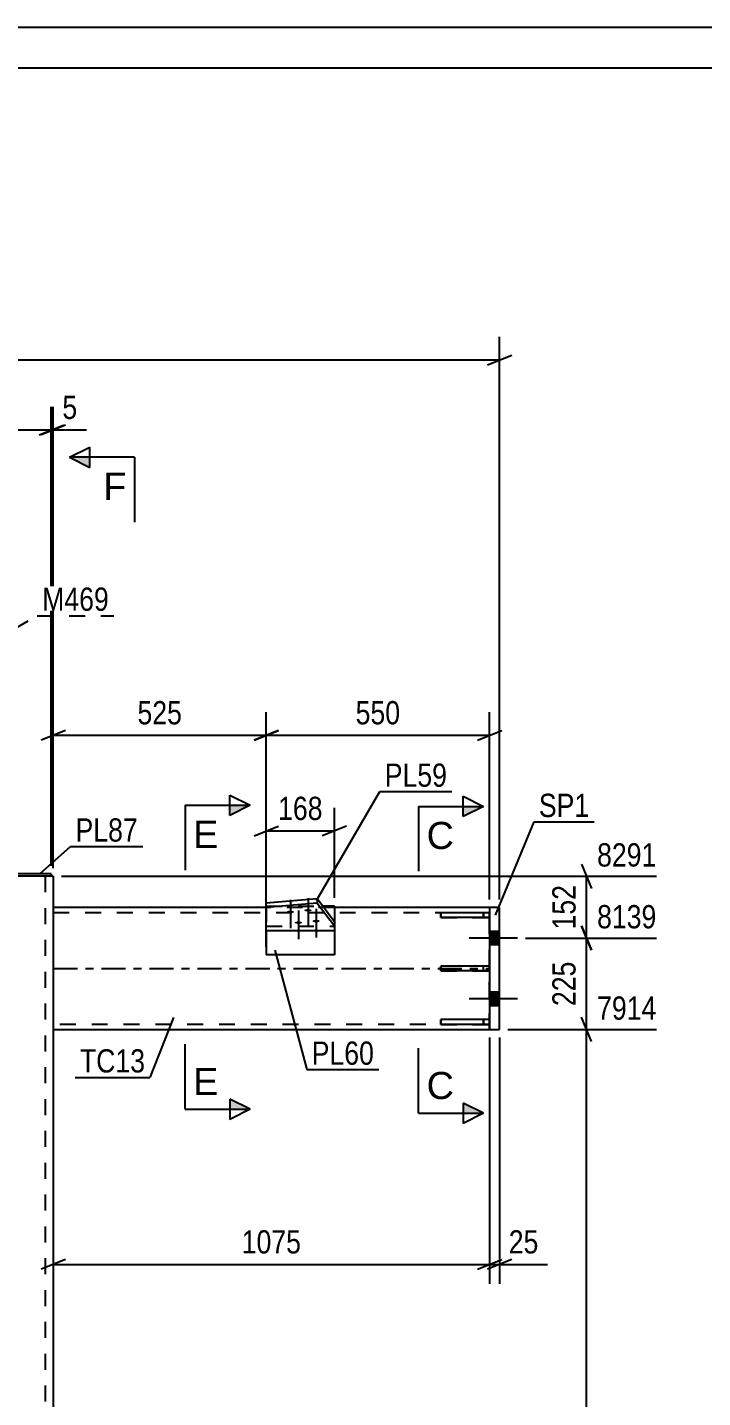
# Model space of a CAD drawing. Header units: millimetres. Extents: x 0 to 841, y 0 to 594.
# Drawn here: x 122.7 to 205.8, y 425.3 to 594 of the extents above; entities that cross this region are included whole.
import ezdxf

# ---------------------------------------------------------------- set-up
doc = ezdxf.new("R2010")
doc.units = ezdxf.units.MM
doc.linetypes.add('DXK_LINE_DOT2', pattern=[3.9198, 1.9599, -1.9599])
doc.linetypes.add('DXK_LINE_DOT3', pattern=[5.9187, 2.979, -0.9799, 0.9799, -0.9799])
doc.styles.add('Arial', font='ARIAL.TTF', dxfattribs={"height": 0.2})
doc.styles.add('Arial Narrow', font='ARIALN.TTF', dxfattribs={"height": 0.2})

# ---------------------------------------------------------------- blocks, each defined once
blk = doc.blocks.new('Unknown-682043673-6781')
at = {"color": 5, "linetype": 'Continuous'}
for p, q in [((841, 594), (0, 594)), ((836, 589), (5, 589))]:
    blk.add_line(p, q, dxfattribs=at)
blk = doc.blocks.new('Part-682043673-1356 - 1355')
at = {"color": 2, "linetype": 'Continuous'}
for p, q in [((152.1, 485.61), (125.87, 485.61)), ((179.6, 485.61), (160.5, 485.61)), ((125.87, 470.61), (179.6, 470.61))]:
    blk.add_line(p, q, dxfattribs=at)
at = {"color": 7, "linetype": 'DXK_LINE_DOT2'}
for p, q in [((125.87, 485.61), (125.87, 470.61)), ((125.87, 485.01), (179.6, 485.01)), ((160.5, 485.61), (152.1, 485.61)), ((179.6, 470.61), (179.6, 485.61)), ((179.6, 471.21), (125.87, 471.21))]:
    blk.add_line(p, q, dxfattribs=at)
at = {"color": 7, "linetype": 'DXK_LINE_DOT3'}
blk.add_line((125.87, 478.11), (179.6, 478.11), dxfattribs=at)
blk = doc.blocks.new('Part-682043673-1422 - 1355')
at = {"color": 2, "linetype": 'Continuous'}
for p, q in [((124.78, 489.47), (115.87, 489.47)), ((125.87, 489.47), (125.62, 489.47)), ((125.87, 489.47), (125.87, 295.11))]:
    blk.add_line(p, q, dxfattribs=at)
at = {"color": 7, "linetype": 'DXK_LINE_DOT2'}
for p, q in [((125.62, 489.47), (123.87, 489.47)), ((124.87, 489.47), (124.87, 295.11))]:
    blk.add_line(p, q, dxfattribs=at)
blk = doc.blocks.new('Part-682043673-1395 - 1355')
at = {"color": 2, "linetype": 'Continuous'}
for p, q in [((101.12, 489.77), (110.87, 489.77)), ((101.12, 489.77), (101.12, 489.47)), ((101.12, 489.47), (101.96, 489.47)), ((125.62, 489.77), (115.87, 489.77)), ((125.62, 489.47), (124.78, 489.47)), ((125.62, 489.77), (125.62, 489.47))]:
    blk.add_line(p, q, dxfattribs=at)
at = {"color": 7, "linetype": 'DXK_LINE_DOT2'}
for p, q in [((124.78, 489.47), (101.96, 489.47)), ((115.87, 489.77), (110.87, 489.77))]:
    blk.add_line(p, q, dxfattribs=at)
blk = doc.blocks.new('Part-682043673-1396 - 1355')
at = {"color": 2, "linetype": 'Continuous'}
for p, q in [((180.85, 485.61), (179.6, 485.61)), ((179.6, 485.61), (179.6, 470.61)), ((180.85, 470.61), (180.85, 485.61)), ((179.6, 470.61), (180.85, 470.61))]:
    blk.add_line(p, q, dxfattribs=at)
blk = doc.blocks.new('Part-682043673-1397 - 1355')
at = {"color": 2, "linetype": 'Continuous'}
for p, q in [((179.6, 478.41), (173.6, 478.41)), ((173.6, 477.81), (173.6, 478.41)), ((179.6, 477.81), (173.6, 477.81)), ((179.6, 478.41), (179.6, 477.81))]:
    blk.add_line(p, q, dxfattribs=at)
at = {"color": 7, "linetype": 'DXK_LINE_DOT2'}
blk.add_line((178.85, 477.81), (178.85, 478.41), dxfattribs=at)
blk = doc.blocks.new('Part-682043673-1398 - 1355')
at = {"color": 2, "linetype": 'Continuous'}
for p, q in [((179.6, 484.98), (173.6, 484.98)), ((173.6, 484.38), (173.6, 484.98)), ((179.6, 484.38), (173.6, 484.38)), ((179.6, 484.98), (179.6, 484.38))]:
    blk.add_line(p, q, dxfattribs=at)
at = {"color": 7, "linetype": 'DXK_LINE_DOT2'}
blk.add_line((178.85, 484.38), (178.85, 484.98), dxfattribs=at)
blk = doc.blocks.new('Part-682043673-1399 - 1355')
at = {"color": 2, "linetype": 'Continuous'}
for p, q in [((179.6, 471.83), (173.6, 471.83)), ((173.6, 471.23), (173.6, 471.83)), ((179.6, 471.23), (173.6, 471.23)), ((179.6, 471.83), (179.6, 471.23))]:
    blk.add_line(p, q, dxfattribs=at)
at = {"color": 7, "linetype": 'DXK_LINE_DOT2'}
blk.add_line((178.85, 471.23), (178.85, 471.83), dxfattribs=at)
blk = doc.blocks.new('Part-682043673-1400 - 1355')
at = {"color": 7, "linetype": 'DXK_LINE_DOT2'}
for p, q in [((179.6, 478.41), (173.6, 478.41)), ((173.6, 478.41), (173.6, 477.81)), ((173.6, 477.81), (179.6, 477.81)), ((178.85, 477.81), (178.85, 478.41)), ((179.6, 477.81), (179.6, 478.41))]:
    blk.add_line(p, q, dxfattribs=at)
blk = doc.blocks.new('Part-682043673-1401 - 1355')
at = {"color": 7, "linetype": 'DXK_LINE_DOT2'}
for p, q in [((179.6, 484.98), (173.6, 484.98)), ((173.6, 484.98), (173.6, 484.38)), ((173.6, 484.38), (179.6, 484.38)), ((178.85, 484.98), (178.85, 484.38)), ((179.6, 484.38), (179.6, 484.98))]:
    blk.add_line(p, q, dxfattribs=at)
blk = doc.blocks.new('Part-682043673-1402 - 1355')
at = {"color": 7, "linetype": 'DXK_LINE_DOT2'}
for p, q in [((179.6, 471.83), (173.6, 471.83)), ((173.6, 471.83), (173.6, 471.23)), ((173.6, 471.23), (179.6, 471.23)), ((178.85, 471.83), (178.85, 471.23)), ((179.6, 471.23), (179.6, 471.83))]:
    blk.add_line(p, q, dxfattribs=at)
blk = doc.blocks.new('Part-682043673-1409 - 1355')
at = {"color": 7, "linetype": 'DXK_LINE_DOT2'}
for p, q in [((152.1, 485.8), (152.1, 482.75)), ((152.1, 485.8), (159.09, 485.8)), ((160.5, 483.92), (160.5, 482.75))]:
    blk.add_line(p, q, dxfattribs=at)
at = {"color": 2, "linetype": 'Continuous'}
for p, q in [((160.5, 485.8), (159.09, 485.8)), ((160.5, 485.8), (160.5, 483.92)), ((152.1, 482.75), (152.1, 479.8)), ((160.5, 482.75), (160.5, 479.8)), ((160.5, 479.8), (152.1, 479.8))]:
    blk.add_line(p, q, dxfattribs=at)
blk = doc.blocks.new('Part-682043673-1441 - 1355')
at = {"color": 2, "linetype": 'Continuous'}
for p, q in [((152.1, 486.19), (158.38, 486.74)), ((152.1, 482.75), (152.1, 486.19)), ((158.38, 486.17), (152.1, 485.62)), ((158.38, 486.74), (160.5, 483.92)), ((158.38, 486.74), (158.38, 486.17)), ((158.38, 486.17), (160.5, 483.36)), ((160.5, 482.75), (152.1, 482.75)), ((160.5, 483.92), (160.5, 482.75))]:
    blk.add_line(p, q, dxfattribs=at)
at = {"color": 7, "linetype": 'DXK_LINE_DOT2'}
for p, q in [((152.1, 483.32), (160.5, 483.32)), ((160.5, 483.32), (160.5, 483.36))]:
    blk.add_line(p, q, dxfattribs=at)
blk = doc.blocks.new('Bolt-682043673-1449 - 1355')
at = {"linetype": 'Continuous'}
for points in [[(179.6, 482.68), (179.6, 481.03), (180.85, 481.03), (180.85, 482.68)], [(179.6, 482.68), (179.6, 481.03), (180.85, 481.03), (180.85, 482.68)], [(179.6, 475.18), (179.6, 473.53), (180.85, 473.53), (180.85, 475.18)], [(179.6, 475.18), (179.6, 473.53), (180.85, 473.53), (180.85, 475.18)]]:
    blk.add_hatch(color=1, dxfattribs=at).paths.add_polyline_path(points)
at = {"color": 1, "linetype": 'Continuous'}
for p, q in [((180.85, 482.68), (179.6, 482.68)), ((180.85, 482.68), (179.6, 482.68)), ((183.05, 481.86), (177.1, 481.86)), ((183.05, 481.86), (177.1, 481.86)), ((180.85, 481.03), (179.6, 481.03)), ((180.85, 481.03), (179.6, 481.03)), ((183.05, 474.36), (177.1, 474.36)), ((183.05, 474.36), (177.1, 474.36)), ((180.85, 475.18), (179.6, 475.18)), ((180.85, 475.18), (179.6, 475.18)), ((180.85, 473.53), (179.6, 473.53)), ((180.85, 473.53), (179.6, 473.53))]:
    blk.add_line(p, q, dxfattribs=at)
blk = doc.blocks.new('Bolt-682043673-1450 - 1355')
at = {"linetype": 'Continuous'}
for points in [[(155.07, 485.24), (155.16, 485.24), (155.25, 485.23), (155.33, 485.21), (155.4, 485.19), (155.46, 485.17), (155.5, 485.14), (155.52, 485.1), (155.52, 485.07), (155.5, 485.04), (155.46, 485.01), (155.4, 484.99), (155.33, 484.96), (155.25, 484.95), (155.16, 484.94), (155.07, 484.93), (154.98, 484.94), (154.89, 484.95), (154.8, 484.96), (154.73, 484.99), (154.68, 485.01), (154.64, 485.04), (154.62, 485.07), (154.62, 485.1), (154.64, 485.14), (154.68, 485.17), (154.73, 485.19), (154.8, 485.21), (154.89, 485.23), (154.98, 485.24)], [(157.25, 485.43), (157.34, 485.43), (157.43, 485.42), (157.51, 485.4), (157.58, 485.38), (157.64, 485.36), (157.68, 485.33), (157.7, 485.3), (157.7, 485.26), (157.68, 485.23), (157.64, 485.2), (157.58, 485.18), (157.51, 485.16), (157.43, 485.14), (157.34, 485.13), (157.25, 485.13), (157.15, 485.13), (157.07, 485.14), (156.98, 485.16), (156.91, 485.18), (156.86, 485.2), (156.82, 485.23), (156.8, 485.26), (156.8, 485.3), (156.82, 485.33), (156.86, 485.36), (156.91, 485.38), (156.98, 485.4), (157.07, 485.42), (157.15, 485.43)], [(156.06, 483.92), (156.16, 483.91), (156.25, 483.9), (156.33, 483.89), (156.4, 483.87), (156.45, 483.84), (156.49, 483.81), (156.51, 483.78), (156.51, 483.75), (156.49, 483.72), (156.45, 483.69), (156.4, 483.66), (156.33, 483.64), (156.25, 483.62), (156.16, 483.61), (156.06, 483.61), (155.97, 483.61), (155.88, 483.62), (155.8, 483.64), (155.73, 483.66), (155.67, 483.69), (155.63, 483.72), (155.61, 483.75), (155.61, 483.78), (155.63, 483.81), (155.67, 483.84), (155.73, 483.87), (155.8, 483.89), (155.88, 483.9), (155.97, 483.91)], [(158.24, 484.11), (158.34, 484.11), (158.42, 484.1), (158.51, 484.08), (158.58, 484.06), (158.63, 484.03), (158.67, 484), (158.69, 483.97), (158.69, 483.94), (158.67, 483.91), (158.63, 483.88), (158.58, 483.85), (158.51, 483.83), (158.42, 483.81), (158.34, 483.8), (158.24, 483.8), (158.15, 483.8), (158.06, 483.81), (157.98, 483.83), (157.91, 483.85), (157.85, 483.88), (157.81, 483.91), (157.79, 483.94), (157.79, 483.97), (157.81, 484), (157.85, 484.03), (157.91, 484.06), (157.98, 484.08), (158.06, 484.1), (158.15, 484.11)]]:
    blk.add_hatch(color=1, dxfattribs=at).paths.add_polyline_path(points)
at = {"color": 1, "linetype": 'Continuous'}
for p, q in [((155.07, 486.59), (155.07, 483.07)), ((157.25, 486.78), (157.25, 483.26)), ((156.06, 485.27), (156.06, 481.74)), ((158.24, 485.46), (158.24, 481.93))]:
    blk.add_line(p, q, dxfattribs=at)
blk = doc.blocks.new('StraightDimension-682043673-59557 - 1355')
at = {"color": 7, "linetype": 'Continuous'}
for p, q in [((190.95, 483.36), (192.15, 480.36)), ((184.05, 481.86), (200.16, 481.86)), ((191.55, 470.61), (191.55, 481.86)), ((192.15, 469.11), (190.95, 472.11)), ((181.85, 470.61), (200.16, 470.61))]:
    blk.add_line(p, q, dxfattribs=at)
at = {"color": 0, "linetype": 'Continuous'}
blk.add_wipeout([(200.76, 482.46), (200.76, 486.66), (192.25, 486.66), (192.25, 482.46)], dxfattribs=at)
at = {"color": 0}
blk.add_wipeout([(190.8, 479.57), (186.6, 479.57), (186.6, 472.89), (190.8, 472.89)], dxfattribs=at)
at = {"color": 3, "linetype": 'Continuous', "style": 'Arial Narrow'}
blk.add_text('8139', height=2.863, dxfattribs=at).set_placement((192.85, 483.06))
at = {"color": 3, "style": 'Arial Narrow'}
blk.add_text('225', height=2.863, rotation=90.0002, dxfattribs=at).set_placement((190.2, 473.49))
blk = doc.blocks.new('StraightDimension-682043673-8376 - 1355')
at = {"color": 7, "linetype": 'Continuous'}
for p, q in [((179.6, 469.61), (179.6, 439.27)), ((180.85, 469.61), (180.85, 439.27)), ((178.1, 441.07), (181.1, 442.27)), ((182.35, 442.27), (179.35, 441.07)), ((179.6, 441.67), (180.85, 441.67))]:
    blk.add_line(p, q, dxfattribs=at)
at = {"color": 0}
blk.add_wipeout([(186.23, 442.42), (186.23, 446.62), (181.37, 446.62), (181.37, 442.42)], dxfattribs=at)
at = {"color": 7, "linetype": 'Continuous'}
blk.add_line((180.85, 441.67), (186.75, 441.67), dxfattribs=at)
blk.add_line((180.85, 441.67), (186.75, 441.67), dxfattribs=at)
at = {"color": 3, "style": 'Arial Narrow'}
blk.add_text('25', height=2.863, dxfattribs=at).set_placement((181.97, 443.02))
blk = doc.blocks.new('StraightDimension-682043673-8018 - 1355')
at = {"color": 7, "linetype": 'Continuous'}
for p, q in [((45.84, 471.61), (45.84, 555.91)), ((180.85, 486.61), (180.85, 555.91)), ((47.34, 553.66), (44.34, 552.46)), ((179.35, 552.46), (182.35, 553.66)), ((45.84, 553.06), (180.85, 553.06))]:
    blk.add_line(p, q, dxfattribs=at)
at = {"color": 0}
blk.add_wipeout([(117.6, 553.81), (117.6, 558.01), (109.09, 558.01), (109.09, 553.81)], dxfattribs=at)
at = {"color": 3, "style": 'Arial Narrow'}
blk.add_text('2700', height=2.863, dxfattribs=at).set_placement((109.69, 554.41))
blk = doc.blocks.new('StraightDimension-682043673-8161 - 1355')
at = {"color": 7, "linetype": 'Continuous'}
for p, q in [((125.62, 490.77), (125.62, 547.28)), ((125.87, 490.47), (125.87, 547.28)), ((124.12, 543.83), (127.12, 545.03)), ((127.37, 545.03), (124.37, 543.83)), ((125.62, 544.43), (125.87, 544.43))]:
    blk.add_line(p, q, dxfattribs=at)
at = {"color": 0}
blk.add_wipeout([(129.42, 545.18), (129.42, 549.38), (126.39, 549.38), (126.39, 545.18)], dxfattribs=at)
at = {"color": 7, "linetype": 'Continuous'}
blk.add_line((125.87, 544.43), (129.95, 544.43), dxfattribs=at)
blk.add_line((125.87, 544.43), (129.95, 544.43), dxfattribs=at)
at = {"color": 3, "style": 'Arial Narrow'}
blk.add_text('5', height=2.86, dxfattribs=at).set_placement((126.99, 545.78))
blk = doc.blocks.new('StraightDimension-682043673-8162 - 1355')
at = {"color": 7, "linetype": 'Continuous'}
for p, q in [((101.12, 490.77), (101.12, 547.28)), ((125.62, 490.77), (125.62, 547.28)), ((102.62, 545.03), (99.62, 543.83)), ((124.12, 543.83), (127.12, 545.03)), ((101.12, 544.43), (125.62, 544.43))]:
    blk.add_line(p, q, dxfattribs=at)
at = {"color": 0}
blk.add_wipeout([(116.71, 545.18), (116.71, 549.38), (110.03, 549.38), (110.03, 545.18)], dxfattribs=at)
at = {"color": 3, "style": 'Arial Narrow'}
blk.add_text('490', height=2.863, dxfattribs=at).set_placement((110.63, 545.78))
blk = doc.blocks.new('StraightDimension-682043673-8377 - 1355')
at = {"color": 7, "linetype": 'Continuous'}
for p, q in [((125.87, 469.61), (125.87, 439.27)), ((179.6, 469.61), (179.6, 439.27)), ((127.37, 442.27), (124.37, 441.07)), ((178.1, 441.07), (181.1, 442.27)), ((125.87, 441.67), (179.6, 441.67))]:
    blk.add_line(p, q, dxfattribs=at)
at = {"color": 0}
blk.add_wipeout([(156.99, 442.42), (156.99, 446.62), (148.48, 446.62), (148.48, 442.42)], dxfattribs=at)
at = {"color": 3, "style": 'Arial Narrow'}
blk.add_text('1075', height=2.863, dxfattribs=at).set_placement((149.08, 443.02))
blk = doc.blocks.new('StraightDimension-682043673-59556 - 1355')
at = {"color": 7, "linetype": 'Continuous'}
for p, q in [((126.87, 489.47), (200.16, 489.47)), ((190.95, 490.97), (192.15, 487.97)), ((191.55, 481.86), (191.55, 489.47)), ((192.15, 480.36), (190.95, 483.36)), ((184.05, 481.86), (200.16, 481.86))]:
    blk.add_line(p, q, dxfattribs=at)
at = {"color": 0, "linetype": 'Continuous'}
blk.add_wipeout([(200.76, 490.07), (200.76, 494.27), (192.25, 494.27), (192.25, 490.07)], dxfattribs=at)
at = {"color": 0}
blk.add_wipeout([(190.8, 489), (186.6, 489), (186.6, 482.32), (190.8, 482.32)], dxfattribs=at)
at = {"color": 3, "linetype": 'Continuous', "style": 'Arial Narrow'}
blk.add_text('8291', height=2.863, dxfattribs=at).set_placement((192.85, 490.67))
at = {"color": 3, "style": 'Arial Narrow'}
blk.add_text('152', height=2.863, rotation=90.0002, dxfattribs=at).set_placement((190.2, 482.92))
blk = doc.blocks.new('StraightDimension-682043673-8504 - 1355')
at = {"color": 7, "linetype": 'Continuous'}
for p, q in [((152.1, 480.8), (152.1, 509.68)), ((179.6, 486.61), (179.6, 509.68)), ((153.6, 507.43), (150.6, 506.23)), ((152.1, 506.83), (179.6, 506.83)), ((178.1, 506.23), (181.1, 507.43))]:
    blk.add_line(p, q, dxfattribs=at)
at = {"color": 0}
blk.add_wipeout([(169.19, 507.58), (169.19, 511.78), (162.51, 511.78), (162.51, 507.58)], dxfattribs=at)
at = {"color": 3, "style": 'Arial Narrow'}
blk.add_text('550', height=2.863, dxfattribs=at).set_placement((163.11, 508.18))
blk = doc.blocks.new('StraightDimension-682043673-8505 - 1355')
at = {"color": 7, "linetype": 'Continuous'}
for p, q in [((125.87, 490.47), (125.87, 509.68)), ((152.1, 480.8), (152.1, 509.68)), ((127.37, 507.43), (124.37, 506.23)), ((125.87, 506.83), (152.1, 506.83)), ((150.6, 506.23), (153.6, 507.43))]:
    blk.add_line(p, q, dxfattribs=at)
at = {"color": 0}
blk.add_wipeout([(142.33, 507.58), (142.33, 511.78), (135.64, 511.78), (135.64, 507.58)], dxfattribs=at)
at = {"color": 3, "style": 'Arial Narrow'}
blk.add_text('525', height=2.863, dxfattribs=at).set_placement((136.24, 508.18))
blk = doc.blocks.new('StraightDimension-682043673-53587 - 1355')
at = {"color": 7, "linetype": 'Continuous'}
for p, q in [((152.1, 487.19), (152.1, 497.9)), ((160.5, 486.8), (160.5, 497.9)), ((150.6, 494.45), (153.6, 495.65)), ((152.1, 495.05), (160.5, 495.05)), ((162, 495.65), (159, 494.45))]:
    blk.add_line(p, q, dxfattribs=at)
at = {"color": 0}
blk.add_wipeout([(159.64, 495.8), (159.64, 500), (152.96, 500), (152.96, 495.8)], dxfattribs=at)
at = {"color": 3, "style": 'Arial Narrow'}
blk.add_text('168', height=2.863, dxfattribs=at).set_placement((153.56, 496.4))
blk = doc.blocks.new('StraightDimension-682043673-59558 - 1355')
at = {"color": 7, "linetype": 'Continuous'}
for p, q in [((192.15, 469.11), (190.95, 472.11)), ((181.85, 470.61), (200.16, 470.61)), ((191.55, 328.61), (191.55, 470.61)), ((190.95, 330.11), (192.15, 327.11)), ((154.37, 328.61), (200.16, 328.61))]:
    blk.add_line(p, q, dxfattribs=at)
at = {"color": 0, "linetype": 'Continuous'}
blk.add_wipeout([(200.76, 471.21), (200.76, 475.41), (192.25, 475.41), (192.25, 471.21)], dxfattribs=at)
at = {"color": 0}
blk.add_wipeout([(190.8, 403.86), (186.6, 403.86), (186.6, 395.35), (190.8, 395.35)], dxfattribs=at)
at = {"color": 3, "linetype": 'Continuous', "style": 'Arial Narrow'}
blk.add_text('7914', height=2.863, dxfattribs=at).set_placement((192.85, 471.81))
at = {"color": 3, "style": 'Arial Narrow'}
blk.add_text('2840', height=2.863, rotation=90.0002, dxfattribs=at).set_placement((190.2, 395.95))
blk = doc.blocks.new('SectionMark-682043673-53872 - 1355')
at = {"linetype": 'Continuous'}
blk.add_hatch(color=6, dxfattribs=at).paths.add_polyline_path([(130.37, 541.07), (130.37, 539.82), (127.87, 541.07)])
at = {"color": 6, "linetype": 'Continuous'}
for p, q in [((127.87, 541.07), (130.37, 542.32)), ((130.37, 539.82), (130.37, 542.32)), ((135.87, 541.07), (127.87, 541.07)), ((127.87, 541.07), (130.37, 539.82)), ((135.87, 541.07), (135.87, 533.07))]:
    blk.add_line(p, q, dxfattribs=at)
at = {"color": 0, "linetype": 'Continuous'}
blk.add_wipeout([(134.87, 535.82), (134.87, 539.32), (132.02, 539.32), (132.02, 535.82)], dxfattribs=at)
at = {"color": 3, "linetype": 'Continuous', "style": 'Arial'}
blk.add_text('F', height=3.34, dxfattribs=at).set_placement((132.02, 535.82))
blk = doc.blocks.new('SectionMark-682043673-12885 - 1355')
at = {"linetype": 'Continuous'}
for points in [[(147.6, 496.97), (147.6, 498.22), (150.1, 498.22)], [(147.6, 460.78), (147.6, 462.03), (150.1, 460.78)]]:
    blk.add_hatch(color=6, dxfattribs=at).paths.add_polyline_path(points)
at = {"color": 6, "linetype": 'Continuous'}
for p, q in [((147.6, 496.97), (147.6, 499.47)), ((147.6, 499.47), (150.1, 498.22)), ((142.1, 498.22), (142.1, 490.22)), ((142.1, 498.22), (150.1, 498.22)), ((150.1, 498.22), (147.6, 496.97)), ((142.1, 460.78), (142.1, 468.78)), ((142.1, 460.78), (150.1, 460.78)), ((150.1, 460.78), (147.6, 462.03)), ((147.6, 462.03), (147.6, 459.53)), ((150.1, 460.78), (147.6, 459.53))]:
    blk.add_line(p, q, dxfattribs=at)
at = {"color": 0, "linetype": 'Continuous'}
for points in [[(146.21, 492.97), (146.21, 496.47), (143.1, 496.47), (143.1, 492.97)], [(146.21, 462.53), (146.21, 466.03), (143.1, 466.03), (143.1, 462.53)]]:
    blk.add_wipeout(points, dxfattribs=at)
at = {"color": 3, "linetype": 'Continuous', "style": 'Arial'}
for p in [(143.1, 492.97), (143.1, 462.53)]:
    blk.add_text('E', height=3.34, dxfattribs=at).set_placement(p)
blk = doc.blocks.new('Mark-682043673-59510 - 1355')
at = {"color": 0}
blk.add_wipeout([(174.37, 500.49), (174.37, 503.49), (166.7, 503.49), (166.7, 500.49)], dxfattribs=at)
blk.add_wipeout([(174.37, 500.49), (174.37, 503.49), (166.7, 503.49), (166.7, 500.49)], dxfattribs=at)
at = {"color": 30, "linetype": 'Continuous'}
for p, q in [((158.28, 486.47), (166.1, 499.89)), ((166.1, 499.89), (174.97, 499.89))]:
    blk.add_line(p, q, dxfattribs=at)
at = {"color": 3, "style": 'Arial Narrow'}
blk.add_text('PL59', height=2.863, dxfattribs=at).set_placement((166.7, 500.49))
blk = doc.blocks.new('Mark-682043673-8534 - 1355')
at = {"color": 0}
blk.add_wipeout([(137.18, 465.31), (137.18, 468.31), (129.15, 468.31), (129.15, 465.31)], dxfattribs=at)
blk.add_wipeout([(137.18, 465.31), (137.18, 468.31), (129.15, 468.31), (129.15, 465.31)], dxfattribs=at)
at = {"color": 30, "linetype": 'Continuous'}
for p in [(140.69, 472.09), (128.55, 464.71)]:
    blk.add_line(p, (137.78, 464.71), dxfattribs=at)
at = {"color": 3, "style": 'Arial Narrow'}
blk.add_text('TC13', height=2.863, dxfattribs=at).set_placement((129.15, 465.31))
blk = doc.blocks.new('Mark-682043673-8564 - 1355')
at = {"color": 0}
blk.add_wipeout([(136.28, 493.74), (136.28, 496.74), (128.61, 496.74), (128.61, 493.74)], dxfattribs=at)
blk.add_wipeout([(136.28, 493.74), (136.28, 496.74), (128.61, 496.74), (128.61, 493.74)], dxfattribs=at)
at = {"color": 30, "linetype": 'Continuous'}
for p, q in [((124.21, 489.77), (128.01, 493.14)), ((128.01, 493.14), (136.88, 493.14))]:
    blk.add_line(p, q, dxfattribs=at)
at = {"color": 3, "style": 'Arial Narrow'}
blk.add_text('PL87', height=2.863, dxfattribs=at).set_placement((128.61, 493.74))
blk = doc.blocks.new('Mark-682043673-8567 - 1355')
at = {"color": 0}
blk.add_wipeout([(191.89, 496.77), (191.89, 499.77), (185.68, 499.77), (185.68, 496.77)], dxfattribs=at)
blk.add_wipeout([(191.89, 496.77), (191.89, 499.77), (185.68, 499.77), (185.68, 496.77)], dxfattribs=at)
at = {"color": 30, "linetype": 'Continuous'}
for p, q in [((180.34, 484.7), (185.08, 496.17)), ((185.08, 496.17), (192.49, 496.17))]:
    blk.add_line(p, q, dxfattribs=at)
at = {"color": 3, "style": 'Arial Narrow'}
blk.add_text('SP1', height=2.863, dxfattribs=at).set_placement((185.68, 496.77))
blk = doc.blocks.new('Mark-682043673-8570 - 1355')
at = {"color": 0}
blk.add_wipeout([(165.37, 466.26), (165.37, 469.26), (157.7, 469.26), (157.7, 466.26)], dxfattribs=at)
blk.add_wipeout([(165.37, 466.26), (165.37, 469.26), (157.7, 469.26), (157.7, 466.26)], dxfattribs=at)
at = {"color": 30, "linetype": 'Continuous'}
for p, q in [((153.14, 480.36), (157.1, 465.66)), ((157.1, 465.66), (165.97, 465.66))]:
    blk.add_line(p, q, dxfattribs=at)
at = {"color": 3, "style": 'Arial Narrow'}
blk.add_text('PL60', height=2.863, dxfattribs=at).set_placement((157.7, 466.26))
blk = doc.blocks.new('SectionMark-682043673-9801 - 1355')
at = {"linetype": 'Continuous'}
for points in [[(176.35, 496.83), (176.35, 498.08), (178.85, 498.08)], [(176.35, 460.29), (176.35, 461.54), (178.85, 460.29)]]:
    blk.add_hatch(color=6, dxfattribs=at).paths.add_polyline_path(points)
at = {"color": 6, "linetype": 'Continuous'}
for p, q in [((170.85, 498.08), (170.85, 490.08)), ((170.85, 498.08), (178.85, 498.08)), ((176.35, 496.83), (176.35, 499.33)), ((176.35, 499.33), (178.85, 498.08)), ((178.85, 498.08), (176.35, 496.83)), ((170.85, 460.29), (170.85, 468.29)), ((178.85, 460.29), (176.35, 461.54)), ((176.35, 461.54), (176.35, 459.04)), ((170.85, 460.29), (178.85, 460.29)), ((178.85, 460.29), (176.35, 459.04))]:
    blk.add_line(p, q, dxfattribs=at)
at = {"color": 0, "linetype": 'Continuous'}
for points in [[(175.22, 492.83), (175.22, 496.33), (171.85, 496.33), (171.85, 492.83)], [(175.22, 462.04), (175.22, 465.54), (171.85, 465.54), (171.85, 462.04)]]:
    blk.add_wipeout(points, dxfattribs=at)
at = {"color": 3, "linetype": 'Continuous', "style": 'Arial'}
for p in [(171.85, 492.83), (171.85, 462.04)]:
    blk.add_text('C', height=3.34, dxfattribs=at).set_placement(p)
blk = doc.blocks.new('Mark-682043673-59619 - 1355')
at = {"color": 0}
blk.add_wipeout([(132.72, 522.16), (132.72, 525.16), (124.5, 525.16), (124.5, 522.16)], dxfattribs=at)
blk.add_wipeout([(132.72, 522.16), (132.72, 525.16), (124.5, 525.16), (124.5, 522.16)], dxfattribs=at)
at = {"color": 30, "linetype": 'DXK_LINE_DOT2'}
for p, q in [((110.91, 514.06), (123.9, 521.56)), ((123.9, 521.56), (133.32, 521.56))]:
    blk.add_line(p, q, dxfattribs=at)
at = {"color": 3, "style": 'Arial Narrow'}
blk.add_text('M469', height=2.863, dxfattribs=at).set_placement((124.5, 522.16))

msp = doc.modelspace()

# ---------------------------------------------------------------- block references
for name in ['Unknown-682043673-6781', 'Part-682043673-1422 - 1355', 'Part-682043673-1395 - 1355', 'Part-682043673-1441 - 1355', 'Bolt-682043673-1450 - 1355', 'Part-682043673-1356 - 1355', 'Part-682043673-1409 - 1355', 'Part-682043673-1398 - 1355', 'Part-682043673-1401 - 1355', 'Part-682043673-1396 - 1355', 'Bolt-682043673-1449 - 1355', 'Part-682043673-1397 - 1355', 'Part-682043673-1400 - 1355', 'Part-682043673-1399 - 1355', 'Part-682043673-1402 - 1355']:
    msp.add_blockref(name, (0, 0))

# ---------------------------------------------------------------- next in the draw order: block references
msp.add_blockref('StraightDimension-682043673-59557 - 1355', (0, 0))

# ---------------------------------------------------------------- next in the draw order: block references
for name in ['StraightDimension-682043673-8018 - 1355', 'StraightDimension-682043673-8376 - 1355']:
    msp.add_blockref(name, (0, 0))

# ---------------------------------------------------------------- next in the draw order: block references
for name in ['StraightDimension-682043673-8161 - 1355', 'StraightDimension-682043673-8377 - 1355']:
    msp.add_blockref(name, (0, 0))

# ---------------------------------------------------------------- next in the draw order: block references
for name in ['StraightDimension-682043673-8162 - 1355', 'StraightDimension-682043673-59558 - 1355']:
    msp.add_blockref(name, (0, 0))

# ---------------------------------------------------------------- next in the draw order: block references
msp.add_blockref('StraightDimension-682043673-59556 - 1355', (0, 0))

# ---------------------------------------------------------------- next in the draw order: block references
msp.add_blockref('StraightDimension-682043673-8504 - 1355', (0, 0))

# ---------------------------------------------------------------- next in the draw order: block references
for name in ['StraightDimension-682043673-8505 - 1355', 'Mark-682043673-8567 - 1355']:
    msp.add_blockref(name, (0, 0))

# ---------------------------------------------------------------- next in the draw order: block references
for name in ['SectionMark-682043673-53872 - 1355', 'StraightDimension-682043673-53587 - 1355', 'Mark-682043673-8570 - 1355']:
    msp.add_blockref(name, (0, 0))

# ---------------------------------------------------------------- next in the draw order: block references
for name in ['Mark-682043673-59619 - 1355', 'Mark-682043673-59510 - 1355', 'SectionMark-682043673-12885 - 1355', 'Mark-682043673-8564 - 1355', 'Mark-682043673-8534 - 1355']:
    msp.add_blockref(name, (0, 0))

# ---------------------------------------------------------------- next in the draw order: block references
msp.add_blockref('SectionMark-682043673-9801 - 1355', (0, 0))

doc.saveas('drawing.dxf')
